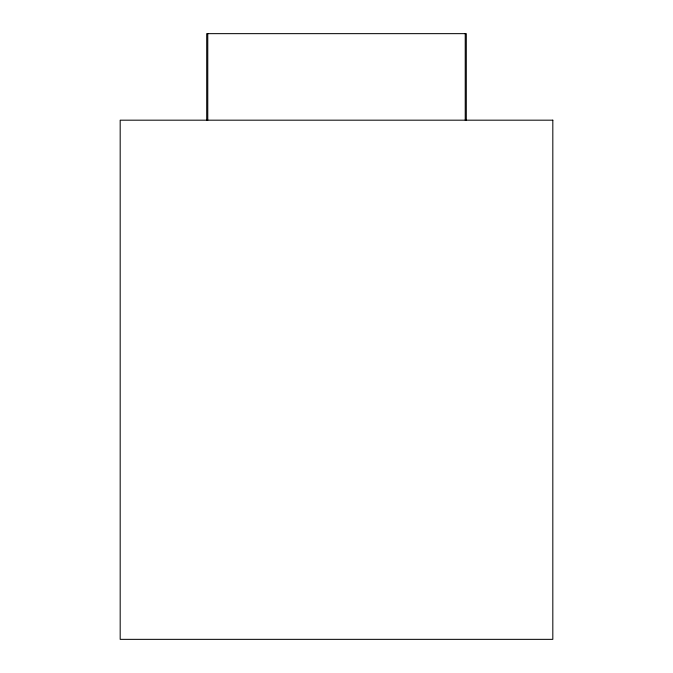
<?xml version="1.0" encoding="UTF-8"?>
<svg xmlns="http://www.w3.org/2000/svg" width="673" height="673" viewBox="0 0 673 673"><rect width="100%" height="100%" fill="white"/><g stroke="black" fill="none" stroke-linecap="round" stroke-linejoin="round"><path stroke-width="1.01" d="M466.296 120.181L466.296 33.65L206.704 33.65L206.704 120.181M465.228 33.65L465.228 120.181M207.772 33.65L207.772 120.181M552.819 120.181L120.181 120.181L120.181 639.35L552.819 639.35L552.819 120.181"/></g></svg>
